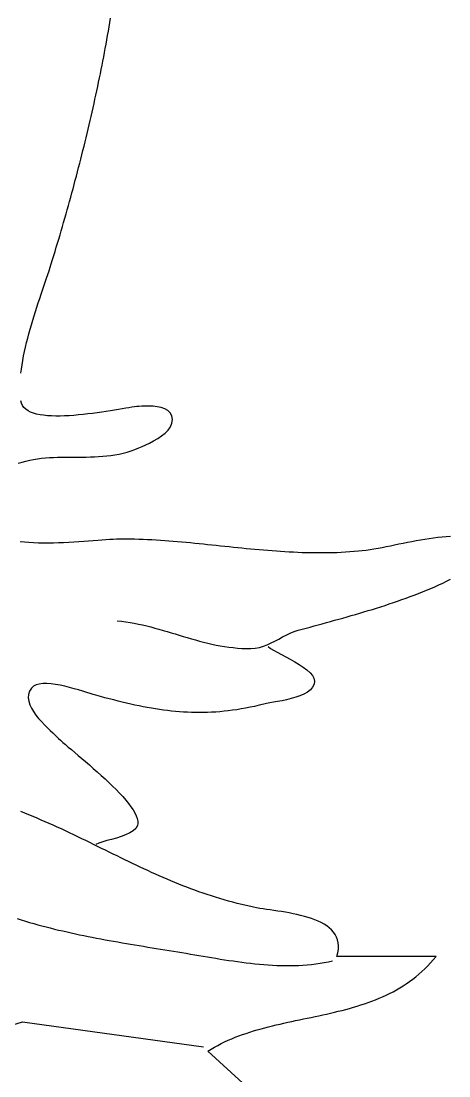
# Model space of a CAD drawing. Header units: millimetres. Extents: x 46 to 1464, y 30 to 1506.
# Drawn here: x 541.7 to 641, y 1015.2 to 1260.4 of the extents above; entities that cross this region are included whole.
import ezdxf

# ---------------------------------------------------------------- set-up
doc = ezdxf.new("R2010")
doc.units = ezdxf.units.MM
doc.layers.add('0_0_0', color=3, linetype='Continuous')

msp = doc.modelspace()

# ---------------------------------------------------------------- linework, layer by layer
at = {"layer": '0_0_0'}
for points in [[(541.6169, 1178.5374), (541.7387, 1179.5221), (541.8856, 1180.5198), (542.056, 1181.5288), (542.2482, 1182.5474), (542.4606, 1183.574), (542.6916, 1184.6068), (542.9394, 1185.6442), (543.2025, 1186.6845), (543.4791, 1187.7261), (543.7676, 1188.7672), (544.0665, 1189.8063), (544.3739, 1190.8415), (544.6884, 1191.8713), (545.0081, 1192.894), (545.3315, 1193.9079), (545.657, 1194.9112), (545.9827, 1195.9024), (546.3073, 1196.8798), (546.6288, 1197.8417), (546.9458, 1198.7864), (547.2566, 1199.7122), (547.5594, 1200.6175), (547.8527, 1201.5006), (548.1348, 1202.3599), (548.4041, 1203.1935), (548.6589, 1204), (548.9538, 1204.9497), (549.2472, 1205.9019), (549.5392, 1206.8567), (549.8296, 1207.8137), (550.1185, 1208.7731), (550.4059, 1209.7347), (550.6916, 1210.6985), (550.9756, 1211.6643), (551.258, 1212.6321), (551.5387, 1213.6018), (551.8177, 1214.5733), (552.0949, 1215.5466), (552.3703, 1216.5216), (552.6439, 1217.4982), (552.9156, 1218.4763), (553.1855, 1219.4558), (553.4534, 1220.4367), (553.7194, 1221.4189), (553.9835, 1222.4022), (554.2455, 1223.3867), (554.5055, 1224.3723), (554.7635, 1225.3589), (555.0193, 1226.3463), (555.2731, 1227.3345), (555.5247, 1228.3235), (555.7741, 1229.3132), (556.0213, 1230.3034), (556.2663, 1231.2942), (556.509, 1232.2854), (556.7494, 1233.2769), (556.9875, 1234.2687), (557.2232, 1235.2607), (557.4565, 1236.2528), (557.6874, 1237.245), (557.9159, 1238.2371), (558.1419, 1239.2291), (558.3653, 1240.2209), (558.5863, 1241.2124), (558.8047, 1242.2036), (559.0204, 1243.1944), (559.2336, 1244.1846), (559.4441, 1245.1743), (559.6519, 1246.1633), (559.857, 1247.1516), (560.0593, 1248.1391), (560.2589, 1249.1256), (560.4556, 1250.1112), (560.6495, 1251.0957), (560.8406, 1252.0792), (561.0288, 1253.0614), (561.214, 1254.0423), (561.3963, 1255.0218), (561.5756, 1256), (561.7565, 1257.009), (561.9322, 1258.0172), (562.1027, 1259.0247), (562.268, 1260.0314), (562.4281, 1261.0373)], [(541.0076, 1157.6071), (541.8781, 1157.8903), (542.759, 1158.1334), (543.6497, 1158.3395), (544.5494, 1158.5117), (545.4576, 1158.6531), (546.3735, 1158.7666), (547.2966, 1158.8555), (548.2262, 1158.9228), (549.1616, 1158.9715), (550.1021, 1159.0048), (551.0472, 1159.0258), (551.9962, 1159.0374), (552.9484, 1159.0429), (553.9032, 1159.0453), (554.86, 1159.0476), (555.818, 1159.053), (556.7766, 1159.0645), (557.7352, 1159.0852), (558.6931, 1159.1182), (559.6497, 1159.1666), (560.6044, 1159.2334), (561.5564, 1159.3218), (562.5051, 1159.4349), (563.4499, 1159.5756), (564.3902, 1159.7471), (565.3252, 1159.9525), (566.2543, 1160.1948), (567.1769, 1160.4772), (568.0923, 1160.8027), (569, 1161.1744), (569.7393, 1161.4988), (570.5828, 1161.8804), (571.4937, 1162.3188), (572.4353, 1162.8135), (573.3707, 1163.364), (574.2632, 1163.97), (575.0758, 1164.6308), (575.772, 1165.3462), (576.3148, 1166.1156), (576.6674, 1166.9386), (576.7932, 1167.8148), (576.6609, 1168.6555), (576.2913, 1169.3334), (575.725, 1169.8652), (575.0028, 1170.267), (574.1654, 1170.5555), (573.2534, 1170.7471), (572.3075, 1170.8581), (571.3686, 1170.9051), (570.4772, 1170.9045), (569.6741, 1170.8727), (569, 1170.8262), (568.5419, 1170.7804), (568.0014, 1170.7121), (567.3842, 1170.624), (566.696, 1170.5186), (565.9426, 1170.3985), (565.1297, 1170.2662), (564.2632, 1170.1245), (563.3487, 1169.9758), (562.392, 1169.8227), (561.3989, 1169.6679), (560.3752, 1169.5139), (559.3265, 1169.3634), (558.2587, 1169.2188), (557.1775, 1169.0828), (556.0887, 1168.9579), (554.998, 1168.8468), (553.9112, 1168.7521), (552.834, 1168.6763), (551.7722, 1168.6219), (550.7315, 1168.5917), (549.7178, 1168.5882), (548.7367, 1168.614), (547.794, 1168.6716), (546.8956, 1168.7637), (546.047, 1168.8928), (545.2542, 1169.0615), (544.5228, 1169.2724), (543.8586, 1169.5281), (543.2673, 1169.8312), (542.7548, 1170.1843), (542.3268, 1170.59), (541.989, 1171.0507), (541.7472, 1171.5692), (541.6072, 1172.1481)], [(641.3706, 1140.5694), (640.3865, 1140.5141), (639.3956, 1140.4341), (638.3991, 1140.3317), (637.3982, 1140.2092), (636.3942, 1140.0689), (635.3881, 1139.913), (634.3813, 1139.7438), (633.3748, 1139.5637), (632.37, 1139.3749), (631.368, 1139.1796), (630.37, 1138.9803), (629.3772, 1138.7791), (628.3908, 1138.5784), (627.4121, 1138.3804), (626.4421, 1138.1874), (625.4822, 1138.0018), (624.5334, 1137.8257), (623.5971, 1137.6616), (622.6744, 1137.5116), (621.7665, 1137.3781), (620.8746, 1137.2634), (620, 1137.1697), (618.9904, 1137.0797), (617.9816, 1137.0019), (616.9736, 1136.9358), (615.9662, 1136.8812), (614.9596, 1136.8375), (613.9536, 1136.8044), (612.9483, 1136.7815), (611.9436, 1136.7684), (610.9395, 1136.7647), (609.936, 1136.7701), (608.9331, 1136.7841), (607.9306, 1136.8063), (606.9287, 1136.8364), (605.9273, 1136.8739), (604.9263, 1136.9185), (603.9258, 1136.9698), (602.9257, 1137.0273), (601.926, 1137.0908), (600.9266, 1137.1597), (599.9276, 1137.2338), (598.929, 1137.3125), (597.9306, 1137.3956), (596.9325, 1137.4827), (595.9346, 1137.5732), (594.937, 1137.667), (593.9396, 1137.7634), (592.9424, 1137.8623), (591.9453, 1137.9631), (590.9484, 1138.0655), (589.9515, 1138.1691), (588.9548, 1138.2735), (587.9582, 1138.3783), (586.9615, 1138.4831), (585.9649, 1138.5875), (584.9683, 1138.6912), (583.9717, 1138.7937), (582.975, 1138.8946), (581.9783, 1138.9936), (580.9815, 1139.0903), (579.9845, 1139.1843), (578.9874, 1139.2751), (577.9901, 1139.3624), (576.9927, 1139.4458), (575.995, 1139.525), (574.9971, 1139.5994), (573.9989, 1139.6688), (573.0005, 1139.7327), (572.0017, 1139.7907), (571.0026, 1139.8425), (570.0032, 1139.8876), (569.0034, 1139.9257), (568.0032, 1139.9564), (567.0026, 1139.9793), (566.0015, 1139.9939), (565, 1140), (564.4319, 1139.9917), (563.7777, 1139.9669), (563.0439, 1139.9275), (562.2367, 1139.8758), (561.3627, 1139.8137), (560.4281, 1139.7436), (559.4394, 1139.6676), (558.4029, 1139.5876), (557.3251, 1139.506), (556.2122, 1139.4248), (555.0708, 1139.3462), (553.9071, 1139.2723), (552.7276, 1139.2052), (551.5387, 1139.1472), (550.3467, 1139.1002), (549.158, 1139.0665), (547.979, 1139.0481), (546.8161, 1139.0473), (545.6756, 1139.0662), (544.564, 1139.1068), (543.4877, 1139.1714), (542.453, 1139.2621), (541.4663, 1139.3809)], [(564, 1121), (564.9972, 1120.8966), (565.9859, 1120.7679), (566.9666, 1120.6158), (567.9401, 1120.4422), (568.907, 1120.2489), (569.8681, 1120.038), (570.8239, 1119.8113), (571.7751, 1119.5708), (572.7225, 1119.3182), (573.6667, 1119.0555), (574.6084, 1118.7846), (575.5483, 1118.5074), (576.487, 1118.2258), (577.4252, 1117.9417), (578.3636, 1117.6571), (579.3028, 1117.3737), (580.2436, 1117.0935), (581.1866, 1116.8185), (582.1325, 1116.5505), (583.082, 1116.2913), (584.0357, 1116.043), (584.9943, 1115.8074), (585.9586, 1115.5864), (586.9291, 1115.3819), (587.9065, 1115.1959), (588.8916, 1115.0301), (589.885, 1114.8865), (590.8873, 1114.7671), (591.8993, 1114.6737), (592.9216, 1114.6082), (593.9549, 1114.5725), (595, 1114.5686), (596.0119, 1114.642), (596.9828, 1114.8259), (597.9198, 1115.1023), (598.83, 1115.4534), (599.7205, 1115.8614), (600.5984, 1116.3084), (601.4709, 1116.7766), (602.3449, 1117.2482), (603.2278, 1117.7052), (604.1265, 1118.1299), (605.0482, 1118.5044), (606, 1118.8109), (606.9134, 1119.0613), (607.8343, 1119.3127), (608.7621, 1119.5652), (609.6966, 1119.8191), (610.6372, 1120.0747), (611.5835, 1120.3322), (612.535, 1120.5919), (613.4914, 1120.854), (614.4522, 1121.1188), (615.4169, 1121.3865), (616.3851, 1121.6574), (617.3565, 1121.9318), (618.3304, 1122.2098), (619.3066, 1122.4917), (620.2846, 1122.7779), (621.2639, 1123.0685), (622.2441, 1123.3638), (623.2248, 1123.664), (624.2055, 1123.9694), (625.1859, 1124.2803), (626.1654, 1124.5969), (627.1436, 1124.9195), (628.1201, 1125.2482), (629.0944, 1125.5835), (630.0662, 1125.9254), (631.035, 1126.2743), (632.0003, 1126.6304), (632.9617, 1126.994), (633.9188, 1127.3654), (634.8712, 1127.7447), (635.8183, 1128.1322), (636.7599, 1128.5282), (637.6953, 1128.933), (638.6243, 1129.3467), (639.5463, 1129.7697), (640.461, 1130.2022), (641.3678, 1130.6444)], [(599, 1115), (599.5596, 1114.601), (600.2834, 1114.1601), (601.1385, 1113.681), (602.0919, 1113.1676), (603.1107, 1112.6239), (604.1621, 1112.0535), (605.213, 1111.4605), (606.2307, 1110.8487), (607.182, 1110.222), (608.0343, 1109.5842), (608.7544, 1108.9393), (609.3095, 1108.291), (609.6668, 1107.6432), (609.7932, 1107), (609.6763, 1106.2484), (609.3443, 1105.5775), (608.8247, 1104.9815), (608.145, 1104.4549), (607.3329, 1103.9919), (606.416, 1103.587), (605.4218, 1103.2346), (604.378, 1102.9289), (603.3122, 1102.6643), (602.2519, 1102.4352), (601.2248, 1102.236), (600.2585, 1102.061), (599.3805, 1101.9046), (598.6184, 1101.7611), (598, 1101.625), (596.9246, 1101.3643), (595.8638, 1101.1236), (594.8168, 1100.9026), (593.7829, 1100.7009), (592.7614, 1100.5184), (591.7515, 1100.3545), (590.7524, 1100.2091), (589.7635, 1100.0819), (588.7839, 1099.9724), (587.813, 1099.8805), (586.8499, 1099.8057), (585.8939, 1099.7478), (584.9444, 1099.7064), (584.0005, 1099.6813), (583.0615, 1099.6722), (582.1266, 1099.6786), (581.1952, 1099.7004), (580.2664, 1099.7371), (579.3396, 1099.7885), (578.4139, 1099.8543), (577.4886, 1099.9342), (576.5631, 1100.0278), (575.6365, 1100.1348), (574.708, 1100.255), (573.777, 1100.3879), (572.8428, 1100.5334), (571.9045, 1100.691), (570.9614, 1100.8605), (570.0127, 1101.0415), (569.0578, 1101.2338), (568.0959, 1101.437), (567.1263, 1101.6508), (566.1481, 1101.8749), (565.1606, 1102.109), (564.1632, 1102.3528), (563.155, 1102.606), (562.1353, 1102.8682), (561.1034, 1103.1391), (560.0586, 1103.4185), (559, 1103.706), (558.4122, 1103.8765), (557.7007, 1104.096), (556.8828, 1104.3528), (555.9761, 1104.6352), (554.998, 1104.9318), (553.9659, 1105.2308), (552.8974, 1105.5206), (551.8098, 1105.7896), (550.7207, 1106.0262), (549.6475, 1106.2187), (548.6076, 1106.3555), (547.6186, 1106.425), (546.6979, 1106.4156), (545.8629, 1106.3157), (545.1311, 1106.1136), (544.52, 1105.7977), (544.0471, 1105.3564), (543.6064, 1104.6363), (543.3707, 1103.8843), (543.3193, 1103.1077), (543.4314, 1102.3134), (543.6864, 1101.5086), (544.0636, 1100.7004), (544.5422, 1099.896), (545.1016, 1099.1025), (545.7211, 1098.3269), (546.3799, 1097.5765), (547.0574, 1096.8583), (547.7329, 1096.1794), (548.3857, 1095.547), (548.995, 1094.9683), (549.5402, 1094.4502), (550.0007, 1094), (550.3682, 1093.6445), (550.8207, 1093.2306), (551.3509, 1092.762), (551.9515, 1092.2425), (552.6155, 1091.676), (553.3354, 1091.0664), (554.1042, 1090.4174), (554.9146, 1089.7329), (555.7594, 1089.0166), (556.6313, 1088.2725), (557.5232, 1087.5044), (558.4278, 1086.7161), (559.3379, 1085.9113), (560.2463, 1085.094), (561.1457, 1084.268), (562.029, 1083.4371), (562.8889, 1082.6051), (563.7182, 1081.7759), (564.5096, 1080.9532), (565.2561, 1080.141), (565.9502, 1079.343), (566.5849, 1078.5631), (567.1528, 1077.8051), (567.6468, 1077.0728), (568.0597, 1076.37), (568.3842, 1075.7007), (568.6131, 1075.0685), (568.7393, 1074.4774), (568.7553, 1073.9312), (568.6542, 1073.4337), (568.2787, 1072.7708), (567.6701, 1072.1951), (566.8727, 1071.6948), (565.9305, 1071.2582), (564.8879, 1070.8735), (563.7891, 1070.529), (562.6783, 1070.2131), (561.5997, 1069.9139), (560.5977, 1069.6198), (559.7163, 1069.3191), (559, 1069)], [(622, 987.1312), (585, 1021), (585.7642, 1021.4696), (586.5388, 1021.9179), (587.3234, 1022.3458), (588.1176, 1022.7541), (588.9209, 1023.1437), (589.7331, 1023.5153), (590.5536, 1023.8698), (591.3821, 1024.2081), (592.2182, 1024.531), (593.0614, 1024.8393), (593.9114, 1025.1338), (594.7677, 1025.4154), (595.63, 1025.6849), (596.4978, 1025.9432), (597.3707, 1026.1911), (598.2484, 1026.4295), (599.1304, 1026.6591), (600.0163, 1026.8808), (600.9058, 1027.0954), (601.7983, 1027.3038), (602.6935, 1027.5069), (603.5911, 1027.7053), (604.4905, 1027.9001), (605.3915, 1028.092), (606.2935, 1028.2818), (607.1962, 1028.4704), (608.0991, 1028.6587), (609.002, 1028.8474), (609.9042, 1029.0374), (610.8056, 1029.2295), (611.7056, 1029.4246), (612.6039, 1029.6235), (613.5, 1029.8271), (614.3935, 1030.0361), (615.2841, 1030.2515), (616.1713, 1030.474), (617.0547, 1030.7045), (617.934, 1030.9438), (618.8086, 1031.1927), (619.6783, 1031.4522), (620.5426, 1031.7229), (621.4011, 1032.0059), (622.2533, 1032.3018), (623.099, 1032.6116), (623.9376, 1032.9361), (624.7688, 1033.276), (625.5922, 1033.6323), (626.4074, 1034.0058), (627.2139, 1034.3973), (628.0114, 1034.8077), (628.7994, 1035.2377), (629.5776, 1035.6882), (630.3455, 1036.1602), (631.1028, 1036.6543), (631.849, 1037.1714), (632.5837, 1037.7124), (633.3066, 1038.2781), (634.0171, 1038.8694), (634.715, 1039.487), (635.3998, 1040.1318), (636.0711, 1040.8047), (636.7285, 1041.5065), (637.3716, 1042.2379), (638, 1043), (615, 1043), (615.2133, 1043.8785), (615.3273, 1044.7046), (615.3464, 1045.48), (615.2754, 1046.2067), (615.119, 1046.8865), (614.8818, 1047.5214), (614.5685, 1048.1133), (614.1837, 1048.6639), (613.7321, 1049.1753), (613.2185, 1049.6493), (612.6474, 1050.0878), (612.0235, 1050.4926), (611.3515, 1050.8658), (610.6361, 1051.209), (609.882, 1051.5244), (609.0937, 1051.8137), (608.276, 1052.0788), (607.4335, 1052.3216), (606.571, 1052.5441), (605.693, 1052.748), (604.8043, 1052.9354), (603.9094, 1053.108), (603.0132, 1053.2678), (602.1202, 1053.4166), (601.2352, 1053.5564), (600.3627, 1053.689), (599.5075, 1053.8163), (598.6742, 1053.9403), (597.8675, 1054.0628), (597.092, 1054.1856), (596.3525, 1054.3108), (595.6536, 1054.4401), (595, 1054.5755), (593.9374, 1054.8163), (592.8871, 1055.0667), (591.8484, 1055.3263), (590.8209, 1055.5949), (589.8042, 1055.8724), (588.7979, 1056.1585), (587.8015, 1056.453), (586.8145, 1056.7557), (585.8366, 1057.0663), (584.8673, 1057.3847), (583.9061, 1057.7106), (582.9526, 1058.0439), (582.0064, 1058.3843), (581.067, 1058.7315), (580.134, 1059.0854), (579.2069, 1059.4458), (578.2853, 1059.8124), (577.3688, 1060.185), (576.4569, 1060.5635), (575.5491, 1060.9475), (574.645, 1061.3369), (573.7443, 1061.7315), (572.8464, 1062.131), (571.9509, 1062.5353), (571.0573, 1062.944), (570.1652, 1063.3571), (569.2743, 1063.7742), (568.3839, 1064.1952), (567.4938, 1064.6199), (566.6034, 1065.0479), (565.7123, 1065.4792), (564.8201, 1065.9135), (563.9263, 1066.3506), (563.0305, 1066.7902), (562.1322, 1067.2322), (561.231, 1067.6764), (560.3264, 1068.1224), (559.4181, 1068.5702), (558.5056, 1069.0194), (557.5884, 1069.4699), (556.666, 1069.9215), (555.7382, 1070.3739), (554.8043, 1070.827), (553.864, 1071.2804), (552.9168, 1071.7341), (551.9622, 1072.1877), (551, 1072.6411), (550.0687, 1073.0718), (549.1337, 1073.4931), (548.1956, 1073.9062), (547.2547, 1074.3122), (546.3117, 1074.7123), (545.3669, 1075.1076), (544.4209, 1075.4993), (543.4742, 1075.8885), (542.5272, 1076.2765), (541.5805, 1076.6643)], [(540.7564, 1051.7885), (541.7082, 1051.4919), (542.6624, 1051.2032), (543.6189, 1050.9221), (544.5776, 1050.6485), (545.5385, 1050.3819), (546.5014, 1050.1223), (547.4664, 1049.8694), (548.4333, 1049.623), (549.4021, 1049.3827), (550.3728, 1049.1484), (551.3451, 1048.9199), (552.3192, 1048.6969), (553.2949, 1048.4791), (554.2721, 1048.2664), (555.2509, 1048.0585), (556.231, 1047.8551), (557.2125, 1047.6561), (558.1953, 1047.4612), (559.1792, 1047.2701), (560.1644, 1047.0826), (561.1506, 1046.8985), (562.1379, 1046.7176), (563.1261, 1046.5396), (564.1151, 1046.3643), (565.105, 1046.1914), (566.0957, 1046.0207), (567.087, 1045.8519), (568.079, 1045.685), (569.0715, 1045.5195), (570.0644, 1045.3553), (571.0578, 1045.1921), (572.0516, 1045.0297), (573.0456, 1044.8678), (574.0398, 1044.7063), (575.0342, 1044.5448), (576.0287, 1044.3832), (577.0232, 1044.2213), (578.0176, 1044.0587), (579.0119, 1043.8952), (580.0061, 1043.7306), (581, 1043.5648), (581.9687, 1043.4015), (582.9431, 1043.2361), (583.9227, 1043.0695), (584.9073, 1042.9027), (585.8965, 1042.7365), (586.8899, 1042.5719), (587.8871, 1042.4096), (588.8879, 1042.2507), (589.8917, 1042.0961), (590.8984, 1041.9466), (591.9075, 1041.8031), (592.9187, 1041.6665), (593.9316, 1041.5378), (594.9459, 1041.4179), (595.9611, 1041.3076), (596.977, 1041.2078), (597.9932, 1041.1195), (599.0093, 1041.0436), (600.025, 1040.9809), (601.0399, 1040.9324), (602.0537, 1040.8989), (603.066, 1040.8814), (604.0764, 1040.8807), (605.0846, 1040.8978), (606.0902, 1040.9336), (607.0929, 1040.9889), (608.0924, 1041.0647), (609.0881, 1041.1619), (610.0799, 1041.2814), (611.0674, 1041.424), (612.0501, 1041.5907), (613.0277, 1041.7824), (614, 1042)], [(507, 1017), (542, 1027.8264), (584, 1022)]]:
    msp.add_lwpolyline(points, dxfattribs=at)

doc.saveas('drawing.dxf')
